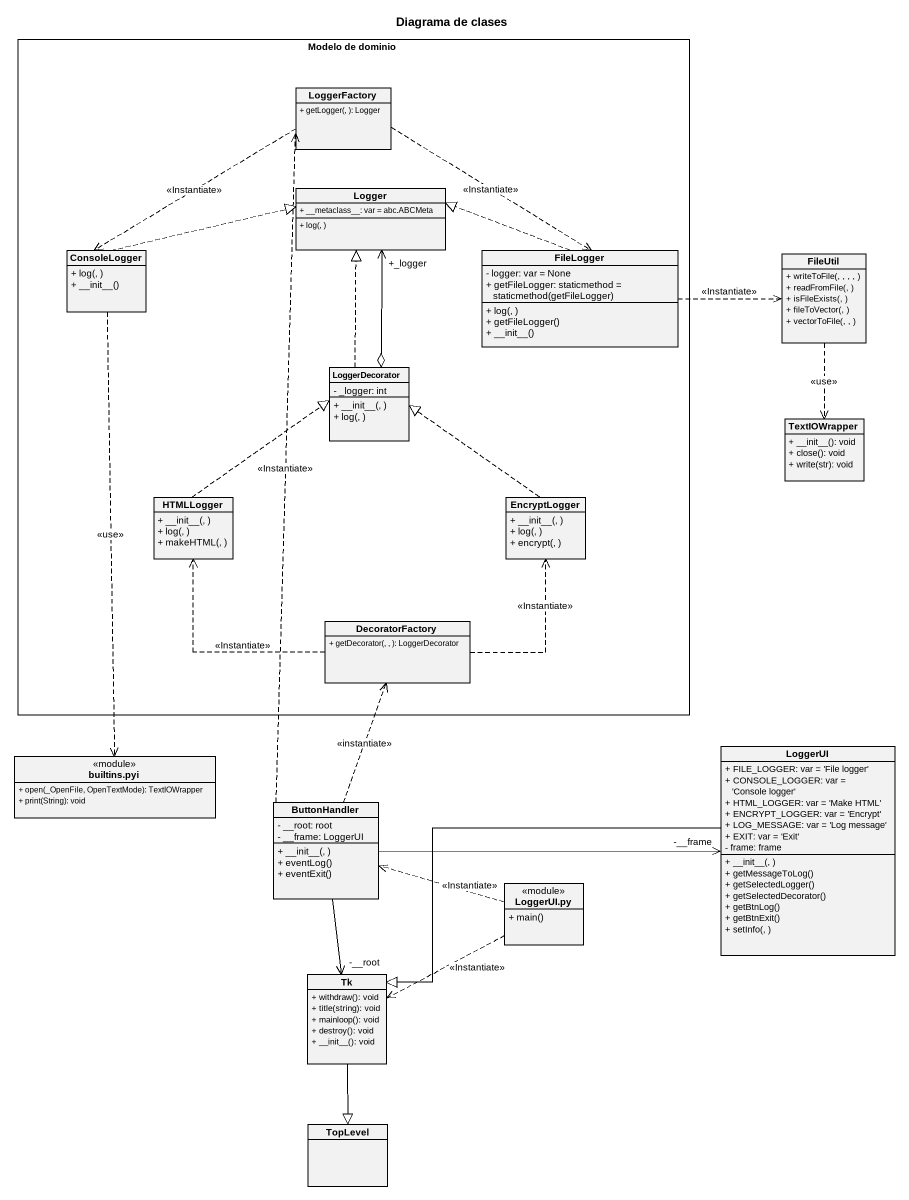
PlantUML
@startuml
title Diagrama de clases
hide circle
hide empty members
skinparam classAttributeIconSize 0
rectangle "Modelo de dominio" as Modelo_de_dominio {
  class LoggerFactory {
    + getLogger(, ): Logger
  }
  class Logger {
    + ~__metaclass~__: var = abc.ABCMeta
    + log(, )
  }
  class ConsoleLogger {
    + log(, )
    + ~__init~__()
  }
  class FileLogger {
    - logger: var = None
    {field} + getFileLogger: staticmethod = staticmethod(getFileLogger)
    + log(, )
    + getFileLogger()
    + ~__init~__()
  }
  class LoggerDecorator {
    - _logger: int
    + ~__init~__(, )
    + log(, )
  }
  class HTMLLogger {
    + ~__init~__(, )
    + log(, )
    + makeHTML(, )
  }
  class EncryptLogger {
    + ~__init~__(, )
    + log(, )
    + encrypt(, )
  }
  class DecoratorFactory {
    + getDecorator(, , ): LoggerDecorator
  }
}
class FileUtil {
  + writeToFile(, , , , )
  + readFromFile(, )
  + isFileExists(, )
  + fileToVector(, )
  + vectorToFile(, , )
}
class TextIOWrapper {
  + ~__init~__(): void
  + close(): void
  + write(str): void
}
class "builtins.pyi" as builtins_pyi <<module>> {
  + open(_OpenFile, OpenTextMode): TextIOWrapper
  + print(String): void
}
class LoggerUI {
  + FILE_LOGGER: var = 'File logger'
  + CONSOLE_LOGGER: var = 'Console logger'
  + HTML_LOGGER: var = 'Make HTML'
  + ENCRYPT_LOGGER: var = 'Encrypt'
  + LOG_MESSAGE: var = 'Log message'
  + EXIT: var = 'Exit'
  - frame: frame
  + ~__init~__(, )
  + getMessageToLog()
  + getSelectedLogger()
  + getSelectedDecorator()
  + getBtnLog()
  + getBtnExit()
  + setInfo(, )
}
class ButtonHandler {
  - __root: root
  - __frame: LoggerUI
  + ~__init~__(, )
  + eventLog()
  + eventExit()
}
class "LoggerUI.py" as LoggerUI_py <<module>> {
  + main()
}
class Tk {
  + withdraw(): void
  + title(string): void
  + mainloop(): void
  + destroy(): void
  + ~__init~__(): void
}
class TopLevel
LoggerFactory ..> ConsoleLogger : <<Instantiate>>
LoggerFactory ..> FileLogger : <<Instantiate>>
Logger "+_logger" <--o LoggerDecorator
ConsoleLogger .right.|> Logger
ConsoleLogger ..> builtins_pyi : <<use>>
FileLogger .left.|> Logger
FileLogger .right.> FileUtil : <<Instantiate>>
FileUtil ..> TextIOWrapper : <<use>>
LoggerDecorator .up.|> Logger
HTMLLogger .up.|> LoggerDecorator
EncryptLogger .up.|> LoggerDecorator
DecoratorFactory .up.> HTMLLogger : <<Instantiate>>
DecoratorFactory .up.> EncryptLogger : <<Instantiate>>
LoggerUI -left-|> Tk
ButtonHandler .up.> LoggerFactory : <<Instantiate>>
ButtonHandler .up.> DecoratorFactory : <<instantiate>>
ButtonHandler -right-> "-__frame" LoggerUI
ButtonHandler --> "-__root" Tk
LoggerUI_py .left.> ButtonHandler : <<Instantiate>>
LoggerUI_py .left.> Tk : <<Instantiate>>
Tk --|> TopLevel
@enduml
